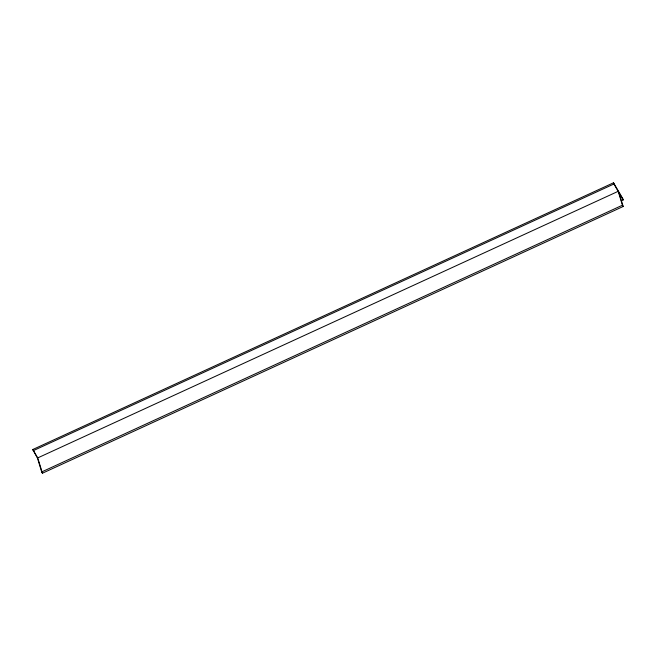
<?xml version="1.0" encoding="UTF-8"?>
<svg xmlns="http://www.w3.org/2000/svg" width="656" height="656" viewBox="0 0 656 656"><rect width="100%" height="100%" fill="white"/><g stroke="black" fill="none" stroke-linecap="round" stroke-linejoin="round"><path stroke-width="0.98" d="M623.2 199.924L618.928 192.602L623.175 206.492L42.435 473.214L41.697 471.935L37.441 458.044L32.8 449.508L613.532 182.786L622.831 198.719L623.2 199.924L621.339 200.785M33.169 450.713L613.909 184L613.532 182.786M37.441 458.044L618.182 191.322L613.909 184M41.697 471.935L622.429 205.221L618.182 191.322M622.429 205.221L623.175 206.492M32.8 449.508L37.966 458.355M38.187 459.315L42.435 473.214"/></g></svg>
